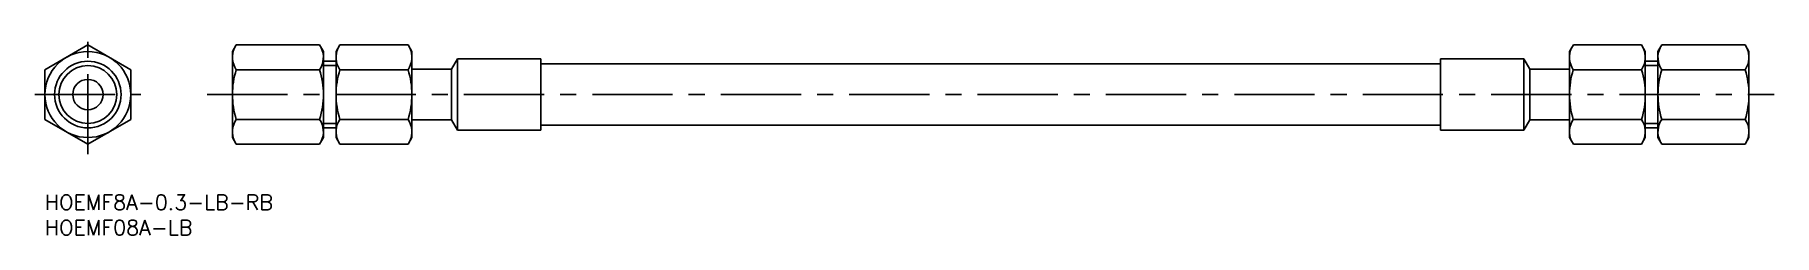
# Model space of a CAD drawing. Extents: x -2 to 342, y -8 to 32.
import ezdxf

# ---------------------------------------------------------------- set-up
doc = ezdxf.new("R2010")
doc.units = 0
doc.header["$LTSCALE"] = 0.5
doc.linetypes.add('CENTER', pattern=[50.8, 31.75, -6.35, 6.35, -6.35])
for name, color, linetype in [('MSM_CENTER', 1, 'CENTER'), ('MSM_CONTINUOUS', 7, 'CONTINUOUS'), ('MSM_NARROW', 5, 'CONTINUOUS'), ('MSM_PART_NUMBER', 7, 'CONTINUOUS')]:
    doc.layers.add(name, color=color, linetype=linetype)
doc.styles.get("Standard").update_dxf_attribs({"font": 'txt.shx', "height": 3, "bigfont": 'bigfont.shx'})

# ---------------------------------------------------------------- blocks, each defined once
blk = doc.blocks.new('*U9')
at = {"layer": 'MSM_PART_NUMBER'}
blk.add_text('HOEMF8A-0.3-LB-RB', height=3, dxfattribs=at).set_placement((0, -3))
blk = doc.blocks.new('*U10')
at = {"layer": 'MSM_PART_NUMBER'}
blk.add_text('HOEMF08A-LB', height=3, dxfattribs=at).set_placement((0, -8))

msp = doc.modelspace()

# ---------------------------------------------------------------- linework, layer by layer
at = {"layer": 'MSM_CENTER'}
for p, q in [((8.5, 8), (8.5, 31.63)), ((-2, 19.81), (19, 19.81)), ((32.1, 19.81), (342.1, 19.81))]:
    msp.add_line(p, q, dxfattribs=at)
at = {"layer": 'MSM_CONTINUOUS'}
for p, q in [((0, 24.72), (8.5, 29.63)), ((8.5, 29.63), (17, 24.72)), ((37.1, 28.31), (37.86, 29.63)), ((37.1, 28.31), (37.1, 11.31)), ((37.86, 29.63), (54.34, 29.63)), ((55.1, 28.31), (54.34, 29.63)), ((55.1, 28.31), (55.1, 11.31)), ((57.6, 28.31), (58.36, 29.63)), ((57.6, 28.31), (57.6, 11.31)), ((58.36, 29.63), (71.84, 29.63)), ((72.6, 28.31), (71.84, 29.63)), ((72.6, 28.31), (72.6, 11.31)), ((301.6, 28.31), (302.36, 29.63)), ((301.6, 11.31), (301.6, 28.31)), ((315.84, 29.63), (302.36, 29.63)), ((316.6, 28.31), (315.84, 29.63)), ((316.6, 11.31), (316.6, 28.31)), ((319.1, 28.31), (319.86, 29.63)), ((319.1, 11.31), (319.1, 28.31)), ((336.34, 29.63), (319.86, 29.63)), ((337.1, 28.31), (336.34, 29.63)), ((337.1, 11.31), (337.1, 28.31)), ((0, 14.91), (0, 24.72)), ((17, 14.91), (17, 24.72)), ((37.86, 24.72), (54.34, 24.72)), ((55.1, 26.39), (57.6, 26.39)), ((58.36, 24.72), (71.84, 24.72)), ((72.6, 24.81), (80.41, 24.81)), ((81.6, 26.86), (80.41, 24.81)), ((80.41, 24.81), (80.41, 14.81)), ((81.6, 26.86), (98.1, 26.86)), ((81.6, 26.86), (81.6, 12.76)), ((98.1, 26.86), (98.1, 12.76)), ((98.1, 25.86), (276.1, 25.86)), ((276.1, 12.76), (276.1, 26.86)), ((292.6, 26.86), (276.1, 26.86)), ((292.6, 12.76), (292.6, 26.86)), ((292.6, 26.86), (293.78, 24.81)), ((293.78, 14.81), (293.78, 24.81)), ((301.6, 24.81), (293.78, 24.81)), ((315.84, 24.72), (302.36, 24.72)), ((319.1, 26.39), (316.6, 26.39)), ((336.34, 24.72), (319.86, 24.72)), ((0, 14.91), (8.5, 10)), ((8.5, 10), (17, 14.91)), ((37.86, 14.91), (54.34, 14.91)), ((58.36, 14.91), (71.84, 14.91)), ((72.6, 14.81), (80.41, 14.81)), ((81.6, 12.76), (80.41, 14.81)), ((98.1, 13.76), (276.1, 13.76)), ((292.6, 12.76), (293.78, 14.81)), ((301.6, 14.81), (293.78, 14.81)), ((315.84, 14.91), (302.36, 14.91)), ((336.34, 14.91), (319.86, 14.91)), ((37.1, 11.31), (37.86, 10)), ((55.1, 11.31), (54.34, 10)), ((55.1, 13.24), (57.6, 13.24)), ((57.6, 11.31), (58.36, 10)), ((72.6, 11.31), (71.84, 10)), ((81.6, 12.76), (98.1, 12.76)), ((292.6, 12.76), (276.1, 12.76)), ((301.6, 11.31), (302.36, 10)), ((316.6, 11.31), (315.84, 10)), ((319.1, 13.24), (316.6, 13.24)), ((319.1, 11.31), (319.86, 10)), ((337.1, 11.31), (336.34, 10)), ((37.86, 10), (54.34, 10)), ((58.36, 10), (71.84, 10)), ((315.84, 10), (302.36, 10)), ((336.34, 10), (319.86, 10))]:
    msp.add_line(p, q, dxfattribs=at)
for radius in [8.5, 5.72, 3]:
    msp.add_circle((8.5, 19.81), radius, dxfattribs=at)
for centre, radius, start, end in [((41.44, 27.18), 4.34, 154.3842, 214.3842), ((50.75, 27.18), 4.34, 325.6158, 25.6158), ((61.94, 27.18), 4.34, 154.3842, 214.3842), ((68.25, 27.18), 4.34, 325.6158, 25.6158), ((305.94, 27.18), 4.34, 154.3842, 214.3842), ((312.25, 27.18), 4.34, 325.6158, 25.6158), ((323.44, 27.18), 4.34, 154.3842, 214.3842), ((332.75, 27.18), 4.34, 325.6158, 25.6158), ((53.34, 19.81), 16.24, 162.412, 197.588), ((38.86, 19.81), 16.24, 342.412, 17.588), ((73.84, 19.81), 16.24, 162.412, 197.588), ((56.36, 19.81), 16.24, 342.412, 17.588), ((317.84, 19.81), 16.24, 162.412, 197.588), ((300.36, 19.81), 16.24, 342.412, 17.588), ((335.34, 19.81), 16.24, 162.412, 197.588), ((320.86, 19.81), 16.24, 342.412, 17.588), ((41.44, 12.45), 4.34, 145.6158, 205.6158), ((50.75, 12.45), 4.34, 334.3842, 34.3842), ((61.94, 12.45), 4.34, 145.6158, 205.6158), ((68.25, 12.45), 4.34, 334.3842, 34.3842), ((305.94, 12.45), 4.34, 145.6158, 205.6158), ((312.25, 12.45), 4.34, 334.3842, 34.3842), ((323.44, 12.45), 4.34, 145.6158, 205.6158), ((332.75, 12.45), 4.34, 334.3842, 34.3842)]:
    msp.add_arc(centre, radius, start, end, dxfattribs=at)
at = {"layer": 'MSM_NARROW'}
for p, q in [((55.08, 25.54), (57.6, 25.54)), ((316.58, 25.54), (319.1, 25.54)), ((55.08, 14.09), (57.6, 14.09)), ((316.58, 14.09), (319.1, 14.09))]:
    msp.add_line(p, q, dxfattribs=at)
msp.add_circle((8.5, 19.81), 6.58, dxfattribs=at)

# ---------------------------------------------------------------- block references
at = {"layer": 'MSM_CONTINUOUS'}
for name in ['*U9', '*U10']:
    msp.add_blockref(name, (0, 0), dxfattribs=at)

doc.saveas('drawing.dxf')
